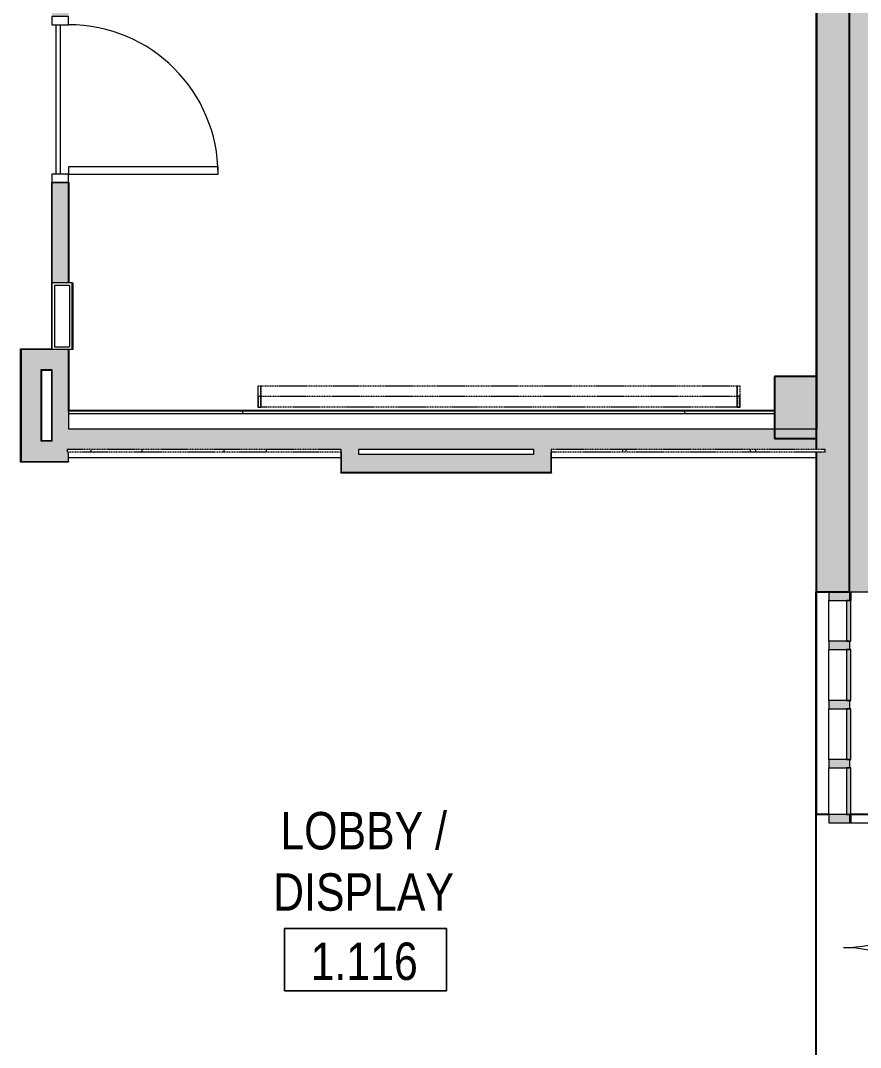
# Model space of a CAD drawing. Header units: inches. Extents: x -3640 to -1418, y -3630 to 137.
# Drawn here: x -3057 to -2854.7, y -1915.7 to -1668.5 of the extents above; entities that cross this region are included whole.
import ezdxf

# ---------------------------------------------------------------- set-up
doc = ezdxf.new("R2010")
doc.units = ezdxf.units.IN
doc.header["$MEASUREMENT"] = 0
doc.linetypes.add('Hidden Equipment- BSALS', pattern=[0.0625, 0.03125, -0.03125])
for name, color, linetype, lineweight in [('A-AREA-IDEN', 2, 'Continuous', 9), ('A-DOOR', 31, 'Continuous', 13), ('A-DOOR-FRAM', 31, 'Continuous', 13), ('A-FLOR', 192, 'Continuous', 13), ('A-GLAZ-CURT', 52, 'Continuous', 13), ('A-GLAZ-CWMG', 51, 'Continuous', 13), ('A-WALL', 113, 'Continuous', 13), ('A-WALL-PATT', 111, 'Continuous', 13), ('I-WALL', 2, 'Continuous', 13), ('L-SITE-WALL', 31, 'Continuous', 13), ('Q-SPCQ', 91, 'Continuous', 13), ('S-COLS', 52, 'Continuous', 13)]:
    doc.layers.add(name, color=color, linetype=linetype, lineweight=lineweight)
doc.styles.add('Arial Narrow', font='ARIALN.TTF', dxfattribs={"height": 9})
pattern_1 = [(180, (24, -0.8), (-5e-16, -4), []), (270, (24, -0.8), (8, -8), [4, -28]), (270, (8, -4.8), (8, -8), [4, -28])]

# ---------------------------------------------------------------- blocks, each defined once
blk = doc.blocks.new('15830016-STRUCT_MARTINEZ-MOORE_CENTRAL_v2018_rvt-1-DIMENSION PLAN - LEVEL 1 _567_ - 2__ - CAD')
at = {"layer": 'A-WALL-PATT', "lineweight": 20}
h = blk.add_hatch(color=10, dxfattribs=at)
h.paths.add_polyline_path([(-2865.4, -2624.64), (-2857.4, -2624.64), (-2857.4, -2581.14), (-2865.4, -2581.14), (-2865.4, -2616.64)], flags=0)
h.paths.add_polyline_path([(-2857.4, -2551.14), (-2857.4, -2538.14), (-2865.4, -2538.14), (-2865.4, -2551.14)], flags=0)
h.paths.add_polyline_path([(-2865.4, -2508.14), (-2857.4, -2508.14), (-2857.4, -2462.14), (-2865.4, -2462.14)], flags=0)
h.paths.add_polyline_path([(-2865.4, -2432.14), (-2857.4, -2432.14), (-2857.4, -2419.14), (-2865.4, -2419.14)], flags=0)
h.paths.add_polyline_path([(-2857.4, -2389.14), (-2857.4, -2343.14), (-2865.4, -2343.14), (-2865.4, -2389.14)], flags=0)
h.paths.add_polyline_path([(-2865.4, -2313.14), (-2857.4, -2313.14), (-2857.4, -2300.14), (-2865.4, -2300.14)], flags=0)
h.paths.add_polyline_path([(-2857.4, -2270.14), (-2857.4, -2224.14), (-2865.4, -2224.14), (-2865.4, -2270.14)], flags=0)
h.paths.add_polyline_path([(-2865.4, -2194.14), (-2857.4, -2194.14), (-2857.4, -2181.14), (-2865.4, -2181.14)], flags=0)
h.paths.add_polyline_path([(-2865.4, -2151.14), (-2857.4, -2151.14), (-2857.4, -1977.42), (-2865.4, -1977.42), (-2865.4, -2144.14)], flags=0)
h.paths.add_polyline_path([(-2865.4, -1805.99), (-2857.4, -1805.99), (-2857.4, -1632.14), (-2865.4, -1632.14), (-2865.4, -1771.64), (-2863.24, -1771.64), (-2863.24, -1772.39), (-2865.4, -1772.39), (-2865.4, -1778.63)], flags=0)
h.paths.add_polyline_path([(-2865.4, -1602.14), (-2857.4, -1602.14), (-2857.4, -1589.14), (-2865.4, -1589.14)], flags=0)
h.paths.add_polyline_path([(-2857.4, -1559.14), (-2857.4, -1513.14), (-2865.4, -1513.14), (-2865.4, -1559.14)], flags=0)
h.paths.add_polyline_path([(-2865.4, -1483.14), (-2857.4, -1483.14), (-2857.4, -1470.14), (-2865.4, -1470.14)], flags=0)
h.paths.add_polyline_path([(-2857.4, -1440.14), (-2857.4, -1394.14), (-2865.4, -1394.14), (-2865.4, -1440.14)], flags=0)
h.paths.add_polyline_path([(-2865.4, -1364.14), (-2857.4, -1364.14), (-2857.4, -1351.14), (-2865.4, -1351.14), (-2865.4, -1357.81)], flags=0)
h.paths.add_polyline_path([(-2865.4, -1321.14), (-2857.4, -1321.14), (-2857.4, -1275.14), (-2865.4, -1275.14), (-2865.4, -1293.07)], flags=0)
h.paths.add_polyline_path([(-2865.4, -1245.14), (-2857.4, -1245.14), (-2857.4, -1232.14), (-2865.4, -1232.14)], flags=0)
h.paths.add_polyline_path([(-2857.4, -1202.14), (-2857.4, -1158.64), (-2865.4, -1158.64), (-2865.4, -1202.14)], flags=0)
at = {"layer": 'S-COLS', "lineweight": 5}
blk.add_hatch(color=50, dxfattribs=at).paths.add_polyline_path([(-2875.4, -1769.14), (-2865.4, -1769.14), (-2865.4, -1754.14), (-2875.4, -1754.14), (-2875.4, -1762.45)], flags=0)
at = {"layer": 'A-WALL', "color": 253, "lineweight": 25}
for p, q in [((-2865.4, -1859.64), (-2865.4, -1805.99)), ((-2865.4, -1923.64), (-2865.4, -1859.64)), ((-2862.33, -1859.64), (-2865.4, -1859.64)), ((-2849.4, -1859.64), (-2857.08, -1859.64))]:
    blk.add_line(p, q, dxfattribs=at)
at = {"layer": 'L-SITE-WALL', "color": 253, "lineweight": 25}
for p, q in [((-2857.4, -1805.99), (-2857.4, -1632.14)), ((-2865.4, -1654.14), (-2865.4, -1754.14)), ((-2865.4, -1754.14), (-2865.4, -1769.14)), ((-2865.4, -1769.14), (-2865.4, -1771.64)), ((-2865.4, -1772.39), (-2865.4, -1805.99)), ((-2865.4, -1805.99), (-2857.4, -1805.99))]:
    blk.add_line(p, q, dxfattribs=at)
at = {"layer": 'S-COLS', "color": 253, "lineweight": 25}
for p, q in [((-2865.4, -1754.14), (-2875.4, -1754.14)), ((-2875.4, -1754.14), (-2875.4, -1769.14)), ((-2875.4, -1769.14), (-2865.4, -1769.14))]:
    blk.add_line(p, q, dxfattribs=at)
at = {"layer": 'S-COLS', "color": 9}
blk.add_line((-2865.4, -1769.14), (-2865.4, -1754.14), dxfattribs=at)
blk = doc.blocks.new('Basic Wall _ B3-4 7_8_-BSALS - ___-3567726-DIMENSION PLAN - LEVEL 1 _567_ - 2__ - CAD')
at = {"layer": 'I-WALL', "lineweight": 20}
blk.add_line((-2933.49, -1771.77), (-2975.49, -1771.77), dxfattribs=at)
blk = doc.blocks.new('System Panel - Glazed-383464-DIMENSION PLAN - LEVEL 1 _567_ - 2__ - CAD')
at = {"layer": 'A-GLAZ-CURT', "lineweight": 9}
blk.add_hatch(color=90, dxfattribs=at).paths.add_polyline_path([(6.08, 1.75), (-3.75, 1.75), (-3.75, 0.75), (6.08, 0.75)], flags=0)
blk.add_line((-5.83, 1.75), (-3.75, 1.75), dxfattribs=at)
at = {"layer": 'A-GLAZ-CURT', "lineweight": 20}
for p, q in [((6.08, 1.75), (-3.75, 1.75)), ((-3.75, 1.75), (-3.75, 0.75)), ((-3.75, 0.75), (6.08, 0.75)), ((6.08, 0.75), (6.08, 1.75))]:
    blk.add_line(p, q, dxfattribs=at)
blk = doc.blocks.new('Rectangular Mullion - 2_ x 5_ Rectangular-383469-DIMENSION PLAN - LEVEL 1 _567_ - 2__ - CAD')
at = {"layer": 'A-GLAZ-CWMG', "lineweight": 9}
blk.add_line((-2862.33, -1817.89), (-2862.33, -1808.06), dxfattribs=at)
blk = doc.blocks.new('Door-J2_4-Curtain_Wall-_only works in CW_-BSALS - Door-EXT2_4-Wide_Stile-BSALS 2-383475-DIMENSION PLAN - LEVEL 1 _567_ - 2__ - CAD')
at = {"layer": 'A-DOOR', "lineweight": 20}
for p, q in [((-30, 0), (-30, 30)), ((30, 0), (30, 30))]:
    blk.add_line(p, q, dxfattribs=at)
at = {"layer": 'A-DOOR', "lineweight": 9}
for centre, start, end in [((-30, 0), 360, 90), ((30, 0), 90, 180)]:
    blk.add_arc(centre, 30, start, end, dxfattribs=at)
blk = doc.blocks.new('System Panel - Glazed-383477-DIMENSION PLAN - LEVEL 1 _567_ - 2__ - CAD')
at = {"layer": 'A-GLAZ-CURT', "lineweight": 9}
blk.add_hatch(color=90, dxfattribs=at).paths.add_polyline_path([(6.125, 1.75), (-6.125, 1.75), (-6.125, 0.75), (6.125, 0.75)], flags=0)
at = {"layer": 'A-GLAZ-CURT', "lineweight": 20}
for p, q in [((6.125, 1.75), (-6.125, 1.75)), ((-6.125, 1.75), (-6.125, 0.75)), ((-6.125, 0.75), (6.125, 0.75)), ((6.125, 0.75), (6.125, 1.75))]:
    blk.add_line(p, q, dxfattribs=at)
blk = doc.blocks.new('Rectangular Mullion - 2_ x 5_ Rectangular-383479-DIMENSION PLAN - LEVEL 1 _567_ - 2__ - CAD')
at = {"layer": 'A-GLAZ-CWMG', "lineweight": 9}
blk.add_line((-2862.33, -1846.39), (-2862.33, -1834.14), dxfattribs=at)
blk = doc.blocks.new('System Panel - Glazed-383480-DIMENSION PLAN - LEVEL 1 _567_ - 2__ - CAD')
at = {"layer": 'A-GLAZ-CURT', "lineweight": 9}
blk.add_hatch(color=90, dxfattribs=at).paths.add_polyline_path([(4.625, 1.75), (-6.625, 1.75), (-6.625, 0.75), (4.625, 0.75)], flags=0)
at = {"layer": 'A-GLAZ-CURT', "lineweight": 20}
for p, q in [((4.625, 1.75), (-6.625, 1.75)), ((-6.625, 1.75), (-6.625, 0.75)), ((-6.625, 0.75), (4.625, 0.75)), ((4.625, 0.75), (4.625, 1.75))]:
    blk.add_line(p, q, dxfattribs=at)
at = {"layer": 'A-GLAZ-CURT', "lineweight": 9}
for p in [(4.625, 1.75), (6.625, 1.5)]:
    blk.add_line(p, (6.625, 1.75), dxfattribs=at)
blk = doc.blocks.new('Rectangular Mullion - 2_ x 5_ Rectangular-383472-DIMENSION PLAN - LEVEL 1 _567_ - 2__ - CAD')
at = {"layer": 'A-GLAZ-CWMG', "lineweight": 9}
blk.add_line((-2862.33, -1934.89), (-2862.33, -1923.64), dxfattribs=at)
blk = doc.blocks.new('Rectangular Mullion - 2_ x 5_ Rectangular-383511-DIMENSION PLAN - LEVEL 1 _567_ - 2__ - CAD')
at = {"layer": 'A-GLAZ-CWMG', "lineweight": 9}
blk.add_hatch(color=90, dxfattribs=at).paths.add_polyline_path([(-2857.33, -1808.06), (-2857.33, -1805.99), (-2862.33, -1805.99), (-2862.33, -1808.06)], flags=0)
at = {"layer": 'A-GLAZ-CWMG', "lineweight": 20}
for p, q in [((-2862.33, -1805.99), (-2862.33, -1808.06)), ((-2857.33, -1805.99), (-2862.33, -1805.99)), ((-2857.33, -1808.06), (-2857.33, -1805.99)), ((-2862.33, -1808.06), (-2857.33, -1808.06))]:
    blk.add_line(p, q, dxfattribs=at)
blk = doc.blocks.new('Rectangular Mullion - 2_ x 5_ Rectangular-383515-DIMENSION PLAN - LEVEL 1 _567_ - 2__ - CAD')
at = {"layer": 'A-GLAZ-CWMG', "lineweight": 9}
blk.add_hatch(color=90, dxfattribs=at).paths.add_polyline_path([(1, -1.5), (-1, -1.5), (-1, 3.5), (1, 3.5)], flags=0)
at = {"layer": 'A-GLAZ-CWMG', "lineweight": 20}
for p, q in [((-1, 3.5), (1, 3.5)), ((-1, -1.5), (-1, 3.5)), ((1, 3.5), (1, -1.5)), ((1, -1.5), (-1, -1.5))]:
    blk.add_line(p, q, dxfattribs=at)
blk = doc.blocks.new('Rectangular Mullion - 2_ x 5_ Rectangular-383519-DIMENSION PLAN - LEVEL 1 _567_ - 2__ - CAD')
at = {"layer": 'A-GLAZ-CWMG', "lineweight": 9}
blk.add_hatch(color=90, dxfattribs=at).paths.add_polyline_path([(1, -1.5), (-1, -1.5), (-1, 3.5), (1, 3.5)], flags=0)
at = {"layer": 'A-GLAZ-CWMG', "lineweight": 20}
for p, q in [((-1, 3.5), (1, 3.5)), ((-1, -1.5), (-1, 3.5)), ((1, 3.5), (1, -1.5)), ((1, -1.5), (-1, -1.5))]:
    blk.add_line(p, q, dxfattribs=at)
blk = doc.blocks.new('Basic Wall _ Generic - 4_ - ___-3572207-DIMENSION PLAN - LEVEL 1 _567_ - 2__ - CAD')
at = {"layer": 'A-WALL', "lineweight": 20}
for p, q in [((-3049.52, -1707.49), (-3049.4, -1707.49)), ((-3049.52, -1707.49), (-3049.52, -1731.64)), ((-3049.4, -1731.64), (-3049.52, -1731.64))]:
    blk.add_line(p, q, dxfattribs=at)
blk = doc.blocks.new('Basic Wall _ Generic - 4_ - ___-3571886-DIMENSION PLAN - LEVEL 1 _567_ - 2__ - CAD')
at = {"layer": 'A-WALL', "lineweight": 20}
for p in [(-3045.4, -1707.49), (-3045.27, -1731.64)]:
    blk.add_line(p, (-3045.27, -1707.49), dxfattribs=at)
blk = doc.blocks.new('Basic Wall _ Generic - 4_ - ___-3572208-DIMENSION PLAN - LEVEL 1 _567_ - 2__ - CAD')
at = {"layer": 'A-WALL', "lineweight": 20}
for p, q in [((-3049.52, -1752.64), (-3049.4, -1752.52)), ((-3049.52, -1752.64), (-3049.52, -1769.64)), ((-3049.4, -1769.77), (-3049.52, -1769.64))]:
    blk.add_line(p, q, dxfattribs=at)
blk = doc.blocks.new('Basic Wall _ Generic - 4_ - ___-3571888-DIMENSION PLAN - LEVEL 1 _567_ - 2__ - CAD')
at = {"layer": 'A-WALL', "lineweight": 20}
blk.add_line((-3045.27, -1762.52), (-3045.27, -1747.64), dxfattribs=at)
blk = doc.blocks.new('Basic Wall _ A3-4 1_4_-BSALS - ___-3569813-DIMENSION PLAN - LEVEL 1 _567_ - 2__ - CAD')
at = {"layer": 'I-WALL', "lineweight": 20}
blk.add_line((-2875.4, -1762.39), (-3045.27, -1762.39), dxfattribs=at)
blk = doc.blocks.new('Basic Wall _ A3-4 1_4_-BSALS - ___-3569814-DIMENSION PLAN - LEVEL 1 _567_ - 2__ - CAD')
at = {"layer": 'I-WALL', "lineweight": 20}
for q in [(-2929.12, -1772.39), (-2929.24, -1777.21)]:
    blk.add_line((-2929.12, -1777.33), q, dxfattribs=at)
blk = doc.blocks.new('Basic Wall _ A3-4 1_4_-BSALS - ___-3569815-DIMENSION PLAN - LEVEL 1 _567_ - 2__ - CAD')
at = {"layer": 'I-WALL', "lineweight": 20}
for p, q in [((-2979.87, -1777.33), (-2979.74, -1777.21)), ((-2929.24, -1777.21), (-2929.12, -1777.33)), ((-2979.87, -1777.33), (-2929.12, -1777.33))]:
    blk.add_line(p, q, dxfattribs=at)
blk = doc.blocks.new('Basic Wall _ A3-4 1_4_-BSALS - ___-3569816-DIMENSION PLAN - LEVEL 1 _567_ - 2__ - CAD')
at = {"layer": 'I-WALL', "lineweight": 20}
for p in [(-2979.87, -1772.39), (-2979.74, -1777.21)]:
    blk.add_line(p, (-2979.87, -1777.33), dxfattribs=at)
blk = doc.blocks.new('Basic Wall _ B3-4 7_8_-BSALS - ___-3567983-DIMENSION PLAN - LEVEL 1 _567_ - 2__ - CAD')
at = {"layer": 'I-WALL', "lineweight": 20}
for q in [(-3051.96, -1752.52), (-3049.52, -1752.64)]:
    blk.add_line((-3051.83, -1752.64), q, dxfattribs=at)
blk = doc.blocks.new('Basic Wall _ B3-4 7_8_-BSALS - ___-3567982-DIMENSION PLAN - LEVEL 1 _567_ - 2__ - CAD')
at = {"layer": 'I-WALL', "lineweight": 20}
for p, q in [((-3056.83, -1747.64), (-3056.96, -1747.52)), ((-3056.96, -1747.52), (-3049.52, -1747.52))]:
    blk.add_line(p, q, dxfattribs=at)
blk = doc.blocks.new('Basic Wall _ B3-4 7_8_-BSALS - ___-3567985-DIMENSION PLAN - LEVEL 1 _567_ - 2__ - CAD')
at = {"layer": 'I-WALL', "lineweight": 20}
for p, q in [((-3051.96, -1752.52), (-3051.83, -1752.64)), ((-3051.83, -1769.64), (-3051.83, -1752.64)), ((-3051.83, -1769.64), (-3051.96, -1769.77))]:
    blk.add_line(p, q, dxfattribs=at)
blk = doc.blocks.new('Basic Wall _ B3-4 7_8_-BSALS - ___-3567984-DIMENSION PLAN - LEVEL 1 _567_ - 2__ - CAD')
at = {"layer": 'I-WALL', "lineweight": 20}
for p, q in [((-3056.96, -1747.52), (-3056.83, -1747.64)), ((-3056.96, -1774.77), (-3056.96, -1747.52)), ((-3056.83, -1774.64), (-3056.96, -1774.77))]:
    blk.add_line(p, q, dxfattribs=at)
blk = doc.blocks.new('Basic Wall _ B3-4 7_8_-BSALS - ___-3567987-DIMENSION PLAN - LEVEL 1 _567_ - 2__ - CAD')
at = {"layer": 'I-WALL', "lineweight": 20}
for p in [(-3051.96, -1769.77), (-3049.52, -1769.64)]:
    blk.add_line(p, (-3051.83, -1769.64), dxfattribs=at)
blk = doc.blocks.new('Basic Wall _ B3-4 7_8_-BSALS - ___-3567986-DIMENSION PLAN - LEVEL 1 _567_ - 2__ - CAD')
at = {"layer": 'I-WALL', "lineweight": 20}
for p, q in [((-3056.96, -1774.77), (-3056.83, -1774.64)), ((-3045.4, -1774.77), (-3056.96, -1774.77)), ((-3045.4, -1774.64), (-3045.4, -1774.77))]:
    blk.add_line(p, q, dxfattribs=at)
blk = doc.blocks.new('Door-A1_4-BSALS - A1_4-36x84-BSALS-3917090-DIMENSION PLAN - LEVEL 1 _567_ - 2__ - CAD')
at = {"layer": 'A-DOOR', "lineweight": 20}
for p, q in [((16.25, 38), (16.25, 2)), ((18, 38), (16.25, 38)), ((18, 2), (18, 38)), ((16.25, 2), (18, 2))]:
    blk.add_line(p, q, dxfattribs=at)
at = {"layer": 'A-DOOR', "lineweight": 9}
blk.add_arc((18, 2), 36, 90, 180, dxfattribs=at)
at = {"layer": 'A-DOOR-FRAM', "lineweight": 20}
for p, q in [((-18, 2), (-20, 2)), ((-20, 2), (-20, -2)), ((-18, -2), (-18, 2)), ((20, 2), (18, 2)), ((18, 2), (18, -2)), ((20, -2), (20, 2)), ((-20, -2), (-18, -2)), ((18, -2), (20, -2))]:
    blk.add_line(p, q, dxfattribs=at)
blk = doc.blocks.new('Decorative Panel - Decorative Panel-2999525-DIMENSION PLAN - LEVEL 1 _567_ - 2__ - CAD')
at = {"layer": 'Q-SPCQ', "lineweight": 9}
h = blk.add_hatch(dxfattribs=at)
h.set_pattern_fill('FP_6', color=256, style=0, pattern_type=2)
h.set_pattern_definition(pattern_1)
h.paths.add_polyline_path([(-12.04, -0.38), (-12, -0.38), (-12.04, 0.37), (-60, 0.37), (-60, -0.38), (-12.63, -0.38)], flags=0)
at = {"layer": 'Q-SPCQ', "linetype": 'Hidden Equipment- BSALS', "lineweight": 20}
for p, q in [((-60, 0.37), (-12, 0.37)), ((-60, 0.37), (-60, -0.38)), ((-12, -0.38), (-12, 0.37)), ((-12, -0.38), (-60, -0.38))]:
    blk.add_line(p, q, dxfattribs=at)
blk = doc.blocks.new('Decorative Panel - Decorative Panel-V78-DIMENSION PLAN - LEVEL 1 _567_ - 2__ - CAD')
at = {"layer": 'Q-SPCQ', "lineweight": 9}
h = blk.add_hatch(dxfattribs=at)
h.set_pattern_fill('FP_6', color=256, style=0, pattern_type=2)
h.set_pattern_definition(pattern_1)
h.paths.add_polyline_path([(-12.6, -0.38), (-12, -0.38), (-12, 0.37), (-60, 0.37), (-60, -0.38), (-13.19, -0.38)], flags=0)
at = {"layer": 'Q-SPCQ', "linetype": 'Hidden Equipment- BSALS', "lineweight": 20}
for p, q in [((-60, 0.37), (-12, 0.37)), ((-60, 0.37), (-60, -0.38)), ((-12, -0.38), (-12, 0.37)), ((-12, -0.38), (-60, -0.38))]:
    blk.add_line(p, q, dxfattribs=at)
blk = doc.blocks.new('Projection_Screen-Draper_Inc_-Targa - FIXED PROJECTION SCREEN 116_ x 72_5_-4059540-DIMENSION PLAN - LEVEL 1 _567_ - 2__ - CAD')
at = {"layer": 'Q-SPCQ', "linetype": 'Hidden Equipment- BSALS', "lineweight": 20}
for p, q in [((-58, 0), (-58, 5.25)), ((-58, 5.25), (-57.32, 5.25)), ((-57.32, 5.25), (-57.32, 0)), ((-57.32, 5.2), (57.31, 5.2)), ((-57.32, 0.06), (-57.32, 5.2)), ((57.31, 0), (57.31, 5.25)), ((57.31, 5.25), (58, 5.25)), ((57.31, 5.2), (57.31, 0.06)), ((58, 5.25), (58, 0)), ((-58, 2.72), (58, 2.72)), ((-57.93, 2.76), (-57.32, 2.76)), ((-57.93, 0.06), (-57.93, 2.76)), ((57.93, 2.76), (57.31, 2.76)), ((57.93, 0.06), (57.93, 2.76)), ((-57.32, 0), (-58, 0)), ((-57.93, 0.06), (-57.32, 0.06)), ((57.31, 0.06), (-57.32, 0.06)), ((57.93, 0.06), (57.31, 0.06)), ((58, 0), (57.31, 0))]:
    blk.add_line(p, q, dxfattribs=at)
blk = doc.blocks.new('Basic Wall _ B3-4 7_8_-BSALS - ___-3568045-DIMENSION PLAN - LEVEL 1 _567_ - 2__ - CAD')
at = {"layer": 'I-WALL', "lineweight": 20}
for p, q in [((-3044.52, -1731.64), (-3044.4, -1731.64)), ((-3044.4, -1731.64), (-3044.4, -1747.64)), ((-3044.4, -1747.64), (-3044.52, -1747.64))]:
    blk.add_line(p, q, dxfattribs=at)
blk = doc.blocks.new('Basic Wall _ B3-4 7_8_-BSALS - ___-3568044-DIMENSION PLAN - LEVEL 1 _567_ - 2__ - CAD')
at = {"layer": 'I-WALL', "lineweight": 20}
blk.add_line((-3049.52, -1731.64), (-3049.52, -1747.52), dxfattribs=at)
blk = doc.blocks.new('Room Tag- BSALS - Room Tag-28050-DIMENSION PLAN - LEVEL 1 _567_ - 2__ - CAD')
at = {"layer": 'A-AREA-IDEN'}
for p, q in [((-0.203125, -0.171875), (-0.203125, -0.015625)), ((-0.203125, -0.015625), (0.203125, -0.015625)), ((0.203125, -0.015625), (-0.203125, -0.015625)), ((-0.203125, -0.015625), (-0.203125, -0.171875)), ((0.203125, -0.015625), (0.203125, -0.171875)), ((0.203125, -0.171875), (0.203125, -0.015625)), ((0.203125, -0.171875), (-0.203125, -0.171875)), ((-0.203125, -0.171875), (0.203125, -0.171875))]:
    blk.add_line(p, q, dxfattribs=at)

msp = doc.modelspace()

# ---------------------------------------------------------------- block references
at = {"lineweight": 5}
msp.add_blockref('15830016-STRUCT_MARTINEZ-MOORE_CENTRAL_v2018_rvt-1-DIMENSION PLAN - LEVEL 1 _567_ - 2__ - CAD', (0, 0), dxfattribs=at)

# ---------------------------------------------------------------- next in the draw order: hatches: boundary and pattern name
at = {"layer": 'A-WALL-PATT', "lineweight": 20}
h = msp.add_hatch(color=10, dxfattribs=at)
h.paths.add_polyline_path([(-2865.27, -1797.64), (-2852.4, -1797.64), (-2852.4, -1632.14), (-2865.27, -1632.14), (-2865.27, -1771.64), (-2863.24, -1771.64), (-2863.24, -1772.39), (-2865.27, -1772.39), (-2865.27, -1778.63)], flags=0)
h.paths.add_polyline_path([(-2852.4, -1602.14), (-2852.4, -1589.14), (-2865.27, -1589.14), (-2865.27, -1602.14)], flags=0)
h.paths.add_polyline_path([(-2852.4, -1559.14), (-2852.4, -1513.14), (-2865.27, -1513.14), (-2865.27, -1559.14)], flags=0)
h.paths.add_polyline_path([(-2852.4, -1483.14), (-2852.4, -1470.14), (-2865.27, -1470.14), (-2865.27, -1483.14)], flags=0)
h.paths.add_polyline_path([(-2865.27, -1440.14), (-2852.4, -1440.14), (-2852.4, -1394.14), (-2865.27, -1394.14), (-2865.27, -1422.55)], flags=0)
h.paths.add_polyline_path([(-2865.27, -1364.14), (-2852.4, -1364.14), (-2852.4, -1351.14), (-2865.27, -1351.14), (-2865.27, -1357.81)], flags=0)
h.paths.add_polyline_path([(-2852.4, -1321.14), (-2852.4, -1275.14), (-2865.27, -1275.14), (-2865.27, -1321.14)], flags=0)
h.paths.add_polyline_path([(-2852.4, -1245.14), (-2852.4, -1232.14), (-2865.27, -1232.14), (-2865.27, -1245.14)], flags=0)
h.paths.add_polyline_path([(-2852.4, -1202.14), (-2852.4, -1171.64), (-2865.27, -1171.64), (-2865.27, -1202.14)], flags=0)
at = {"layer": 'A-WALL-PATT', "lineweight": 5}
h = msp.add_hatch(color=50, dxfattribs=at)
h.paths.add_polyline_path([(-3045.4, -1731.64), (-3045.4, -1707.49), (-3049.4, -1707.49), (-3049.4, -1731.64)], flags=0)
h.paths.add_polyline_path([(-3049.4, -1667.49), (-3045.4, -1667.49), (-3045.4, -1389.49), (-3049.4, -1389.49), (-3049.4, -1616.78)], flags=0)
h.paths.add_polyline_path([(-3045.4, -1349.49), (-3045.4, -1306.64), (-3049.4, -1306.64), (-3049.4, -1349.49)], flags=0)
for points in [[(-3051.96, -1752.52), (-3049.4, -1752.52), (-3049.4, -1747.64), (-3056.83, -1747.64), (-3056.83, -1752.52)], [(-3045.4, -1769.77), (-3045.4, -1747.64), (-3049.4, -1747.64), (-3049.4, -1769.77)], [(-3056.83, -1769.77), (-3051.96, -1769.77), (-3051.96, -1752.52), (-3056.83, -1752.52), (-3056.83, -1762.45)], [(-2979.74, -1771.64), (-2865.27, -1771.64), (-2865.27, -1766.77), (-3045.4, -1766.77), (-3045.36, -1771.64), (-2980.13, -1771.64)], [(-3045.4, -1774.64), (-3045.4, -1772.39), (-3045.74, -1772.39), (-3045.74, -1771.64), (-3045.4, -1771.64), (-3045.4, -1769.77), (-3056.83, -1769.77), (-3056.83, -1774.64), (-3045.74, -1774.64)], [(-2975.49, -1777.21), (-2975.49, -1771.64), (-2979.74, -1771.64), (-2979.74, -1777.21), (-2977.95, -1777.21)], [(-2929.24, -1777.21), (-2929.24, -1771.64), (-2933.49, -1771.64), (-2933.49, -1777.21), (-2930.21, -1777.21)], [(-2933.49, -1777.21), (-2933.49, -1772.96), (-2975.49, -1772.96), (-2975.49, -1777.21), (-2949.31, -1777.21)]]:
    msp.add_hatch(color=50, dxfattribs=at).paths.add_polyline_path(points, flags=0)
at = {"layer": 'A-WALL-PATT', "lineweight": 9}
h = msp.add_hatch(dxfattribs=at)
h.set_pattern_fill('FP_1', color=256, style=0, pattern_type=2)
h.set_pattern_definition([(0, (0, 0), (30.72, 7.68), [1.267, -21.773, 1.267, -21.773, -122.88]), (0, (0, 0), (30.72, 7.68), [-46.08, 1.267, -44.813, 1.267, -21.773, -53.76]), (0, (0, 0), (30.72, 7.68), [-115.2, 1.267, -14.093, 1.267, -37.133]), (120, (11.52, 3.84), (-22.011075, 22.7643), [1.267, -21.773, 1.267, -21.773, -122.88]), (120, (11.52, 3.84), (-22.011075, 22.7643), [-46.08, 1.267, -44.813, 1.267, -21.773, -53.76]), (120, (11.52, 3.84), (-22.011075, 22.7643), [-115.2, 1.267, -14.093, 1.267, -37.133]), (240, (15.36, 19.2), (-8.708925, -30.4443), [1.267, -21.773, 1.267, -21.773, -122.88]), (240, (15.36, 19.2), (-8.708925, -30.4443), [-46.08, 1.267, -44.813, 1.267, -21.773, -53.76]), (240, (15.36, 19.2), (-8.708925, -30.4443), [-115.2, 1.267, -14.093, 1.267, -37.133])])
h.paths.add_polyline_path([(-2882.48, -1763.14), (-2875.4, -1763.14), (-2875.4, -1762.52), (-3045.4, -1762.52), (-3045.4, -1763.14), (-2892.02, -1763.14)], flags=0)
at = {"layer": 'A-WALL-PATT', "lineweight": 20}
h = msp.add_hatch(color=10, dxfattribs=at)
h.paths.add_polyline_path([(-2852.4, -1985.14), (-2852.4, -1977.42), (-2865.27, -1977.42), (-2865.27, -1985.14)], flags=0)
h.paths.add_polyline_path([(-2865.27, -1805.99), (-2852.4, -1805.99), (-2852.4, -1797.64), (-2865.27, -1797.64)], flags=0)

# ---------------------------------------------------------------- next in the draw order: linework, layer by layer
at = {"layer": 'A-FLOR', "lineweight": 20}
for p, q in [((-3048.4, -1705.49), (-3048.4, -1669.49)), ((-3047.4, -1669.49), (-3047.4, -1705.49)), ((-2979.87, -1773.77), (-3045.4, -1773.77)), ((-2865.4, -1773.77), (-2929.12, -1773.77))]:
    msp.add_line(p, q, dxfattribs=at)
at = {"layer": 'A-WALL', "lineweight": 20}
for p, q in [((-2865.27, -1632.14), (-2865.27, -1766.77)), ((-3049.4, -1707.49), (-3049.4, -1731.64)), ((-3045.4, -1707.49), (-3049.4, -1707.49)), ((-3045.4, -1731.64), (-3045.4, -1707.49)), ((-3045.4, -1762.52), (-3045.4, -1747.64)), ((-3049.4, -1752.52), (-3049.4, -1769.77)), ((-2865.27, -1859.64), (-2865.27, -1772.39)), ((-2865.4, -1977.42), (-2865.4, -1805.99)), ((-2865.27, -1805.99), (-2852.4, -1805.99)), ((-2862.33, -1859.64), (-2865.4, -1859.64)), ((-2849.4, -1859.64), (-2857.08, -1859.64))]:
    msp.add_line(p, q, dxfattribs=at)
at = {"layer": 'A-WALL'}
for p, q in [((-3045.15, -1732.27), (-3048.77, -1732.27)), ((-3048.77, -1732.27), (-3048.77, -1747.02)), ((-3045.15, -1732.27), (-3045.15, -1747.02)), ((-3048.77, -1747.02), (-3045.15, -1747.02)), ((-3045.4, -1762.52), (-3045.4, -1766.77)), ((-2875.4, -1763.14), (-3045.4, -1763.14))]:
    msp.add_line(p, q, dxfattribs=at)
at = {"layer": 'I-WALL', "lineweight": 20}
for p, q in [((-3044.52, -1731.64), (-3049.4, -1731.64)), ((-3049.4, -1731.64), (-3049.4, -1747.64)), ((-3044.52, -1747.64), (-3044.52, -1731.64)), ((-3044.52, -1747.64), (-3056.83, -1747.64)), ((-3056.83, -1747.64), (-3056.83, -1774.64)), ((-3051.96, -1752.52), (-3049.4, -1752.52)), ((-3051.96, -1769.77), (-3051.96, -1752.52)), ((-2875.4, -1762.52), (-3045.4, -1762.52)), ((-2875.4, -1766.77), (-2875.4, -1762.52)), ((-3045.4, -1766.77), (-2865.27, -1766.77)), ((-3049.4, -1769.77), (-3051.96, -1769.77)), ((-2975.49, -1771.64), (-2933.49, -1771.64)), ((-2975.49, -1772.96), (-2975.49, -1771.64)), ((-2933.49, -1771.64), (-2933.49, -1772.96)), ((-3056.83, -1774.64), (-3045.4, -1774.64)), ((-3045.4, -1774.64), (-3045.4, -1772.39)), ((-2979.74, -1772.39), (-2979.74, -1777.21)), ((-2933.49, -1772.96), (-2975.49, -1772.96)), ((-2929.24, -1777.21), (-2929.24, -1772.39)), ((-2979.74, -1777.21), (-2929.24, -1777.21))]:
    msp.add_line(p, q, dxfattribs=at)

# ---------------------------------------------------------------- next in the draw order: block references
at = {"layer": 'A-AREA-IDEN', "xscale": 95.99999999999994, "yscale": 95.99999999999994, "zscale": 95.99999999999994}
msp.add_blockref('Room Tag- BSALS - Room Tag-28050-DIMENSION PLAN - LEVEL 1 _567_ - 2__ - CAD', (-2973.9, -1885.56), dxfattribs=at)
at = {"layer": 'A-DOOR', "lineweight": 20, "rotation": 269.9999999999999}
for name, p in [('Door-A1_4-BSALS - A1_4-36x84-BSALS-3917090-DIMENSION PLAN - LEVEL 1 _567_ - 2__ - CAD', (-3047.4, -1687.49)), ('Door-J2_4-Curtain_Wall-_only works in CW_-BSALS - Door-EXT2_4-Wide_Stile-BSALS 2-383475-DIMENSION PLAN - LEVEL 1 _567_ - 2__ - CAD', (-2858.83, -1891.64))]:
    msp.add_blockref(name, p, dxfattribs=at)
at = {"layer": 'A-GLAZ-CURT', "lineweight": 9, "rotation": 269.9999999999999}
for name, p in [('System Panel - Glazed-383464-DIMENSION PLAN - LEVEL 1 _567_ - 2__ - CAD', (-2858.83, -1811.81)), ('System Panel - Glazed-383477-DIMENSION PLAN - LEVEL 1 _567_ - 2__ - CAD', (-2858.83, -1826.02)), ('System Panel - Glazed-383477-DIMENSION PLAN - LEVEL 1 _567_ - 2__ - CAD', (-2858.83, -1840.27)), ('System Panel - Glazed-383480-DIMENSION PLAN - LEVEL 1 _567_ - 2__ - CAD', (-2858.83, -1855.02))]:
    msp.add_blockref(name, p, dxfattribs=at)
at = {"layer": 'A-GLAZ-CWMG', "lineweight": 9}
for name, p in [('Rectangular Mullion - 2_ x 5_ Rectangular-383511-DIMENSION PLAN - LEVEL 1 _567_ - 2__ - CAD', (0, 0)), ('Rectangular Mullion - 2_ x 5_ Rectangular-383469-DIMENSION PLAN - LEVEL 1 _567_ - 2__ - CAD', (0, 0)), ('Rectangular Mullion - 2_ x 5_ Rectangular-383479-DIMENSION PLAN - LEVEL 1 _567_ - 2__ - CAD', (0, 14.25)), ('Rectangular Mullion - 2_ x 5_ Rectangular-383479-DIMENSION PLAN - LEVEL 1 _567_ - 2__ - CAD', (0, 0)), ('Rectangular Mullion - 2_ x 5_ Rectangular-383472-DIMENSION PLAN - LEVEL 1 _567_ - 2__ - CAD', (0, 75.25))]:
    msp.add_blockref(name, p, dxfattribs=at)
at = {"layer": 'A-GLAZ-CWMG', "lineweight": 9, "extrusion": (0, 0, -1), "rotation": 270.0000000000001}
for name, p in [('Rectangular Mullion - 2_ x 5_ Rectangular-383519-DIMENSION PLAN - LEVEL 1 _567_ - 2__ - CAD', (2858.83, -1818.89)), ('Rectangular Mullion - 2_ x 5_ Rectangular-383519-DIMENSION PLAN - LEVEL 1 _567_ - 2__ - CAD', (2858.83, -1833.14)), ('Rectangular Mullion - 2_ x 5_ Rectangular-383519-DIMENSION PLAN - LEVEL 1 _567_ - 2__ - CAD', (2858.83, -1847.39)), ('Rectangular Mullion - 2_ x 5_ Rectangular-383515-DIMENSION PLAN - LEVEL 1 _567_ - 2__ - CAD', (2858.83, -1860.64))]:
    msp.add_blockref(name, p, dxfattribs=at)
at = {"layer": 'A-WALL', "lineweight": 20}
for name in ['Basic Wall _ Generic - 4_ - ___-3572207-DIMENSION PLAN - LEVEL 1 _567_ - 2__ - CAD', 'Basic Wall _ Generic - 4_ - ___-3571886-DIMENSION PLAN - LEVEL 1 _567_ - 2__ - CAD', 'Basic Wall _ Generic - 4_ - ___-3571888-DIMENSION PLAN - LEVEL 1 _567_ - 2__ - CAD', 'Basic Wall _ Generic - 4_ - ___-3572208-DIMENSION PLAN - LEVEL 1 _567_ - 2__ - CAD']:
    msp.add_blockref(name, (0, 0), dxfattribs=at)
at = {"layer": 'I-WALL', "lineweight": 20}
for name in ['Basic Wall _ B3-4 7_8_-BSALS - ___-3568044-DIMENSION PLAN - LEVEL 1 _567_ - 2__ - CAD', 'Basic Wall _ B3-4 7_8_-BSALS - ___-3568045-DIMENSION PLAN - LEVEL 1 _567_ - 2__ - CAD', 'Basic Wall _ B3-4 7_8_-BSALS - ___-3567982-DIMENSION PLAN - LEVEL 1 _567_ - 2__ - CAD', 'Basic Wall _ B3-4 7_8_-BSALS - ___-3567984-DIMENSION PLAN - LEVEL 1 _567_ - 2__ - CAD', 'Basic Wall _ B3-4 7_8_-BSALS - ___-3567983-DIMENSION PLAN - LEVEL 1 _567_ - 2__ - CAD', 'Basic Wall _ B3-4 7_8_-BSALS - ___-3567985-DIMENSION PLAN - LEVEL 1 _567_ - 2__ - CAD', 'Basic Wall _ A3-4 1_4_-BSALS - ___-3569813-DIMENSION PLAN - LEVEL 1 _567_ - 2__ - CAD', 'Basic Wall _ B3-4 7_8_-BSALS - ___-3567987-DIMENSION PLAN - LEVEL 1 _567_ - 2__ - CAD', 'Basic Wall _ B3-4 7_8_-BSALS - ___-3567726-DIMENSION PLAN - LEVEL 1 _567_ - 2__ - CAD', 'Basic Wall _ B3-4 7_8_-BSALS - ___-3567986-DIMENSION PLAN - LEVEL 1 _567_ - 2__ - CAD', 'Basic Wall _ A3-4 1_4_-BSALS - ___-3569816-DIMENSION PLAN - LEVEL 1 _567_ - 2__ - CAD', 'Basic Wall _ A3-4 1_4_-BSALS - ___-3569814-DIMENSION PLAN - LEVEL 1 _567_ - 2__ - CAD', 'Basic Wall _ A3-4 1_4_-BSALS - ___-3569815-DIMENSION PLAN - LEVEL 1 _567_ - 2__ - CAD']:
    msp.add_blockref(name, (0, 0), dxfattribs=at)
at = {"layer": 'Q-SPCQ', "linetype": 'Hidden Equipment- BSALS', "lineweight": 20}
for name, p in [('Projection_Screen-Draper_Inc_-Targa - FIXED PROJECTION SCREEN 116_ x 72_5_-4059540-DIMENSION PLAN - LEVEL 1 _567_ - 2__ - CAD', (-2941.77, -1761.64)), ('Decorative Panel - Decorative Panel-2999525-DIMENSION PLAN - LEVEL 1 _567_ - 2__ - CAD', (-2985.74, -1772.02)), ('Decorative Panel - Decorative Panel-V78-DIMENSION PLAN - LEVEL 1 _567_ - 2__ - CAD', (-2967.74, -1772.02)), ('Decorative Panel - Decorative Panel-2999525-DIMENSION PLAN - LEVEL 1 _567_ - 2__ - CAD', (-2869.24, -1772.02)), ('Decorative Panel - Decorative Panel-V78-DIMENSION PLAN - LEVEL 1 _567_ - 2__ - CAD', (-2851.24, -1772.02))]:
    msp.add_blockref(name, p, dxfattribs=at)

# ---------------------------------------------------------------- next in the draw order: texts
at = {"layer": 'A-AREA-IDEN', "char_height": 9, "attachment_point": 1, "style": 'Arial Narrow'}
for s, insert, width in [('LOBBY /', (-2994.4, -1859.01), 49.692), ('DISPLAY', (-2996.15, -1873.76), 53.631), ('1.116', (-2987.12, -1890.43), 31.512)]:
    msp.add_mtext(s, dxfattribs=dict(at, insert=insert, width=width))

doc.saveas('drawing.dxf')
